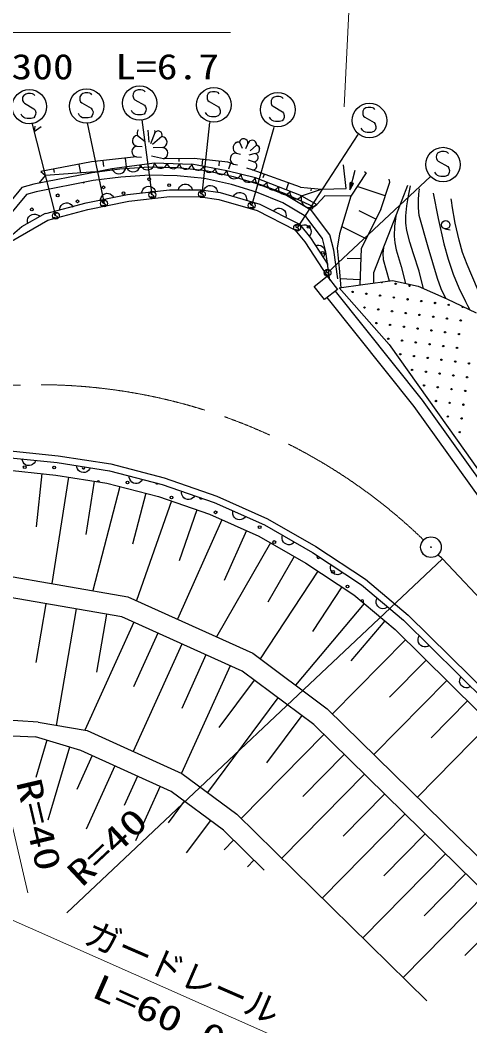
# Model space of a CAD drawing. Units: millimetres, scale not verified. Extents: x 40000 to 680000, y 20000 to 380000.
# Drawn here: x 156514 to 188959, y 240874 to 313423 of the extents above; entities that cross this region are included whole.
import ezdxf
from ezdxf.enums import TextEntityAlignment as Align

# ---------------------------------------------------------------- set-up
doc = ezdxf.new("R2010")
doc.units = ezdxf.units.MM
doc.header["$LTSCALE"] = 1000
doc.linetypes.add('CHAIN', pattern=[18.5, 12, -1.5, 3.5, -1.5])
for name, color, linetype, lineweight in [('M-BGD', 7, 'Continuous', 25), ('M-BGD-HTXT', 7, 'Continuous', 13), ('M-BMK', 2, 'CHAIN', 13), ('M-STR-STRC', 7, 'Continuous', 25)]:
    doc.layers.add(name, color=color, linetype=linetype, lineweight=lineweight)
doc.layers.add('M-BMK-SRVR', color=7, linetype='Continuous')
doc.styles.add('ＭＳ ゴシック', font='')
doc.styles.get('ＭＳ ゴシック').set_extended_font_data('MS Gothic')

# ---------------------------------------------------------------- blocks, each defined once
blk = doc.blocks.new('BUHIN3')
at = {"color": 7, "linetype": 'Continuous', "lineweight": 25}
blk.add_lwpolyline([(-624, 641), (-718, 602), (-791, 529), (-860, 415), (-926, 233), (-941, 65), (-901, -96), (-799, -220), (-667, -275), (-576, -301), (-442, -297), (-347, -239), (257, 265), (388, 297), (552, 290), (689, 227), (785, 145), (861, 24), (847, -177), (748, -447), (688, -558), (594, -650), (471, -712), (306, -745)], dxfattribs=at)
blk.add_circle((0, 0), 1244, dxfattribs=at)
blk = doc.blocks.new('BUHIN21')
at = {"color": 7, "linetype": 'Continuous', "lineweight": 25}
blk.add_line((262, -158), (468, 182), dxfattribs=at)
blk.add_circle((0, 0), 306, dxfattribs=at)
blk = doc.blocks.new('BUHIN24')
at = {"color": 7, "linetype": 'Continuous', "lineweight": 25}
blk.add_lwpolyline([(-296, -335), (-197, -378), (-96, -395), (36, -395), (141, -357), (236, -300), (327, -197), (372, -96), (397, 14), (381, 144), (349, 240), (296, 335)], dxfattribs=at)
blk = doc.blocks.new('BUHIN25')
at = {"color": 7, "linetype": 'Continuous', "lineweight": 25}
blk.add_lwpolyline([(-297, -438), (-174, -474), (-53, -479), (101, -459), (219, -398), (322, -318), (414, -182), (451, -57), (464, 75), (426, 226), (374, 335), (297, 438)], dxfattribs=at)
blk = doc.blocks.new('BUHIN26')
at = {"color": 7, "linetype": 'Continuous', "lineweight": 25}
blk.add_lwpolyline([(-220, -367), (-119, -390), (-21, -389), (103, -366), (195, -311), (274, -241), (343, -128), (367, -25), (371, 82), (333, 202), (287, 287), (220, 367)], dxfattribs=at)
blk = doc.blocks.new('BUHIN27')
at = {"color": 7, "linetype": 'Continuous', "lineweight": 25}
blk.add_lwpolyline([(-168, -416), (-59, -423), (42, -406), (166, -362), (253, -291), (323, -205), (375, -76), (384, 34), (371, 146), (312, 264), (250, 344), (168, 416)], dxfattribs=at)
blk = doc.blocks.new('BUHIN28')
at = {"color": 7, "linetype": 'Continuous', "lineweight": 25}
blk.add_lwpolyline([(-112, -507), (13, -494), (125, -455), (259, -381), (344, -283), (408, -172), (443, -15), (431, 112), (395, 237), (305, 360), (219, 440), (112, 507)], dxfattribs=at)
blk = doc.blocks.new('BUHIN31')
at = {"color": 7, "linetype": 'Continuous', "lineweight": 25}
blk.add_lwpolyline([(-132, 120), (-151, 111), (-165, 96), (-177, 72), (-188, 35), (-189, 1), (-179, -30), (-157, -54), (-130, -63), (-111, -67), (-84, -65), (-66, -52), (48, 56), (74, 64), (107, 65), (135, 54), (155, 39), (172, 16), (171, -25), (155, -80), (144, -103), (127, -122), (103, -136), (70, -145)], dxfattribs=at)
blk.add_circle((0, 0), 249, dxfattribs=at)
blk = doc.blocks.new('BUHIN67')
at = {"color": 7, "linetype": 'Continuous', "lineweight": 25}
blk.add_lwpolyline([(-60, -496), (-169, -443), (-259, -372), (-357, -264), (-403, -148), (-424, -27), (-405, 127), (-356, 240), (-284, 342), (-163, 425), (-59, 473), (60, 496)], dxfattribs=at)
blk = doc.blocks.new('BUHIN81')
at = {"color": 7, "linetype": 'Continuous', "lineweight": 25}
blk.add_lwpolyline([(452, 214), (465, 93), (452, -21), (414, -161), (340, -262), (249, -344), (109, -411), (-13, -429), (-138, -422), (-273, -364), (-369, -302), (-452, -214)], dxfattribs=at)
blk = doc.blocks.new('BUHIN132')
at = {"color": 3, "linetype": 'Continuous', "lineweight": 25}
for radius in [746, 22.5]:
    blk.add_circle((0, 0), radius, dxfattribs=at)

msp = doc.modelspace()

# ---------------------------------------------------------------- linework, layer by layer
at = {"layer": 'M-BGD'}
for p, q in [((165718, 305481), (165804, 304631)), ((164982, 305099), (165543, 304661)), ((166224, 305290), (165922, 304492)), ((166738, 305027), (166054, 304445)), ((164941, 304326), (165329, 304304)), ((166796, 304228), (166113, 304207)), ((172333, 304629), (172541, 304177)), ((172333, 304629), (172436, 304405)), ((172949, 304520), (172774, 304136)), ((172949, 304520), (172858, 304320)), ((173564, 304411), (173104, 303993)), ((173564, 304411), (173354, 304220)), ((164900, 303553), (161666, 303190)), ((162474, 303281), (162520, 302871)), ((164091, 303462), (164160, 302849)), ((164900, 303553), (165274, 303535)), ((166854, 303429), (165988, 303605)), ((169060, 303445), (166854, 303429)), ((167957, 303437), (167958, 303217)), ((171487, 303177), (169060, 303445)), ((169667, 303378), (169615, 302906)), ((172123, 303828), (172401, 303749)), ((173355, 303212), (172988, 303317)), ((173459, 303811), (173022, 303693)), ((161666, 303190), (158008, 302497)), ((158923, 302671), (158968, 302429)), ((160752, 303017), (160868, 302402)), ((163713, 302669), (161704, 302416)), ((161926, 302477), (163135, 302711)), ((163135, 302711), (166220, 303127)), ((165829, 302814), (163713, 302669)), ((167869, 302761), (165829, 302814)), ((166220, 303127), (168910, 303040)), ((169915, 302561), (167869, 302761)), ((171432, 302561), (168910, 303040)), ((171900, 302114), (169915, 302561)), ((170880, 303244), (170843, 302904)), ((173487, 302047), (171432, 302561)), ((171914, 303027), (171487, 303177)), ((171700, 303102), (171550, 302675)), ((171914, 303027), (172200, 302982)), ((173250, 302613), (172858, 302734)), ((176749, 301384), (173250, 302613)), ((180038, 301282), (179850, 302986)), ((180664, 302567), (180308, 301187)), ((161704, 302416), (157515, 301590)), ((161794, 301853), (157667, 301041)), ((157885, 301664), (158351, 302222)), ((158008, 302497), (158351, 302222)), ((161926, 302477), (158351, 302222)), ((163768, 302102), (161794, 301853)), ((165841, 302244), (163768, 302102)), ((167833, 302192), (165841, 302244)), ((169824, 301997), (167833, 302192)), ((171755, 301562), (169824, 301997)), ((173759, 301556), (171900, 302114)), ((176818, 300746), (173487, 302047)), ((174125, 302305), (174031, 302038)), ((181466, 302415), (180376, 300723)), ((181359, 302509), (181466, 302415)), ((183184, 301723), (183136, 301949)), ((156643, 301348), (152430, 296261)), ((157515, 301590), (156643, 301348)), ((164272, 300854), (167285, 301189)), ((167285, 301189), (169575, 301171)), ((169575, 301171), (170955, 300982)), ((173571, 301017), (171755, 301562)), ((173323, 301758), (175566, 300945)), ((175733, 300765), (173759, 301556)), ((175874, 301691), (175696, 301184)), ((176749, 301384), (178265, 301228)), ((176818, 300746), (178265, 301228)), ((177507, 301306), (177486, 301101)), ((178265, 301228), (180038, 301282)), ((182855, 300745), (180829, 301426)), ((182527, 299767), (183184, 301723)), ((183671, 299402), (184481, 301524)), ((156968, 300847), (153065, 296134)), ((157667, 301041), (156968, 300847)), ((161286, 300250), (164272, 300854)), ((161400, 299763), (164349, 300360)), ((164349, 300360), (167311, 300689)), ((167311, 300689), (169538, 300672)), ((169538, 300672), (170851, 300492)), ((170851, 300492), (173620, 299692)), ((170955, 300982), (173805, 300159)), ((175477, 300253), (173571, 301017)), ((175566, 300945), (177652, 299970)), ((177523, 299682), (175733, 300765)), ((176818, 300746), (177911, 300133)), ((178485, 300748), (177911, 300133)), ((180376, 300723), (178485, 300748)), ((180376, 300723), (179548, 298008)), ((158374, 299469), (161286, 300250)), ((158503, 298986), (161400, 299763)), ((173620, 299692), (176338, 298299)), ((173805, 300159), (176658, 298697)), ((177134, 299251), (175477, 300253)), ((177575, 299787), (177194, 299881)), ((178850, 297923), (177523, 299682)), ((177652, 299970), (177575, 299787)), ((177652, 299970), (177911, 300133)), ((182176, 299061), (180974, 299658)), ((182527, 299767), (181126, 296945)), ((155886, 297483), (158503, 298986)), ((156635, 298529), (158342, 299490)), ((178328, 297669), (177134, 299251)), ((182034, 295228), (183671, 299402)), ((155120, 297242), (156635, 298529)), ((176338, 298299), (177057, 297421)), ((176658, 298697), (177461, 297716)), ((181476, 297651), (179707, 298529)), ((177461, 297716), (178706, 295802)), ((178578, 296717), (178328, 297669)), ((179138, 296829), (178850, 297923)), ((179548, 298008), (179391, 296975)), ((179548, 298008), (179391, 296975)), ((177057, 297421), (178667, 294943)), ((179428, 294750), (179138, 296829)), ((179391, 296975), (179536, 295537)), ((181126, 296945), (181009, 294325)), ((178863, 294671), (178578, 296717)), ((181092, 296194), (180114, 296238)), ((179536, 295537), (179641, 294121)), ((177725, 294207), (178667, 294943)), ((178667, 294943), (179406, 293998)), ((181025, 294691), (179594, 294755)), ((181236, 294359), (183373, 294640)), ((182040, 294465), (182034, 295228)), ((183373, 294640), (185222, 294222)), ((178464, 293262), (177725, 294207)), ((179406, 293998), (178464, 293262)), ((185535, 286002), (179256, 293880)), ((179532, 294105), (181236, 294359)), ((179532, 294105), (183125, 290026)), ((185222, 294222), (187296, 293308)), ((184937, 285550), (178670, 293412)), ((187296, 293308), (189411, 292317)), ((183125, 290026), (188688, 282199)), ((195814, 271633), (185535, 286002)), ((195214, 271183), (184937, 285550)), ((155124, 282428), (159261, 281999)), ((155096, 281928), (159196, 281503)), ((159196, 281503), (162965, 280915)), ((159261, 281999), (163067, 281405)), ((188688, 282199), (191208, 278626)), ((155048, 281028), (159081, 280610)), ((162965, 280915), (166771, 279923)), ((163067, 281405), (166916, 280401)), ((158072, 280715), (157674, 276875)), ((160006, 280466), (158806, 272773)), ((159081, 280610), (162781, 280033)), ((161856, 280177), (161254, 276317)), ((166916, 280401), (170696, 279082)), ((163713, 279790), (161752, 272268)), ((162781, 280033), (166508, 279061)), ((166771, 279923), (170512, 278617)), ((165577, 279304), (164617, 275622)), ((167426, 278740), (164915, 271549)), ((166508, 279061), (170180, 277779)), ((170512, 278617), (174136, 277005)), ((170696, 279082), (174363, 277452)), ((169262, 278100), (167978, 274422)), ((171067, 277385), (167876, 270208)), ((170180, 277779), (173728, 276202)), ((174363, 277452), (177856, 275447)), ((172841, 276596), (171243, 273001)), ((174136, 277005), (177594, 275021)), ((174577, 275715), (170686, 268935)), ((173728, 276202), (177122, 274254)), ((177594, 275021), (181131, 272689)), ((177856, 275447), (181431, 273090)), ((176273, 274741), (174375, 271433)), ((177122, 274254), (180591, 271966)), ((177989, 273682), (173822, 267361)), ((154873, 273449), (164291, 271832)), ((181431, 273090), (184503, 270501)), ((179724, 272538), (177608, 269329)), ((181131, 272689), (184166, 270131)), ((163847, 270386), (155098, 271888)), ((164291, 271832), (173293, 267755)), ((181333, 271341), (176378, 265460)), ((180591, 271966), (183560, 269465)), ((158379, 271325), (157650, 267081)), ((160566, 270949), (159125, 262551)), ((164715, 269993), (161192, 262213)), ((162754, 270574), (162034, 266383)), ((172527, 266455), (163847, 270386)), ((182818, 270091), (180378, 267195)), ((184166, 270131), (190165, 264224)), ((184503, 270501), (190515, 264581)), ((166451, 269207), (164698, 265335)), ((183560, 269465), (189533, 263583)), ((184306, 268730), (179045, 263387)), ((168187, 268420), (164680, 260678)), ((173293, 267755), (178671, 263754)), ((169923, 267634), (168170, 263763)), ((185800, 267260), (183170, 264589)), ((171659, 266848), (168152, 259105)), ((177694, 262612), (172527, 266455)), ((173388, 265814), (170852, 262404)), ((187293, 265789), (182036, 260450)), ((175110, 264533), (170038, 257713)), ((188786, 264318), (186159, 261650)), ((178671, 263754), (194972, 247747)), ((157806, 262784), (152729, 263095)), ((157806, 262784), (161347, 262187)), ((176833, 263252), (174296, 259842)), ((190417, 262719), (185181, 257362)), ((152727, 261940), (157616, 261715)), ((161347, 262187), (168188, 259089)), ((195223, 245399), (177694, 262612)), ((160905, 260741), (157616, 261715)), ((158438, 261472), (157645, 258795)), ((178424, 261895), (172469, 255830)), ((160083, 260984), (158524, 255721)), ((167422, 257789), (160905, 260741)), ((179885, 260460), (176907, 257428)), ((161720, 260372), (160614, 257930)), ((163349, 259634), (161281, 255067)), ((168188, 259089), (172154, 256139)), ((181346, 259026), (175390, 252961)), ((164978, 258896), (164016, 256771)), ((166607, 258158), (164826, 254225)), ((171176, 254997), (167422, 257789)), ((182806, 257591), (179829, 254559)), ((168360, 257091), (167189, 255517)), ((172154, 256139), (185847, 242692)), ((184267, 256157), (178312, 250092)), ((170238, 255695), (168496, 253354)), ((174119, 252107), (171176, 254997)), ((185728, 254723), (182750, 251690)), ((171912, 254274), (171222, 253572)), ((187189, 253288), (181233, 247223)), ((173383, 252830), (172917, 252355)), ((188649, 251854), (185672, 248821)), ((190110, 250419), (184155, 244355)), ((191571, 248985), (188593, 245952))]:
    msp.add_line(p, q, dxfattribs=at)
for points in [[(165282, 300967), (165309, 301085), (165358, 301189), (165440, 301309), (165543, 301380), (165655, 301428), (165810, 301445), (165930, 301424), (166046, 301376), (166155, 301277), (166226, 301187), (166276, 301077)], [(167930, 301184), (167971, 301299), (168032, 301396), (168128, 301505), (168238, 301564), (168356, 301598), (168511, 301597), (168628, 301561), (168737, 301500), (168834, 301390), (168893, 301292), (168930, 301176)], [(169769, 301145), (169824, 301253), (169897, 301342), (170006, 301438), (170123, 301482), (170244, 301501), (170398, 301480), (170510, 301429), (170611, 301355), (170692, 301233), (170738, 301128), (170760, 301009)], [(180320, 301237), (180327, 301686), (180532, 301633), (180321, 301238)], [(180406, 301569), (180384, 301483), (180394, 301572), (180418, 301565), (180384, 301483)], [(185623, 294045), (185294, 295305), (184903, 296563), (184630, 297400), (184420, 298241), (184348, 298768), (184337, 299307), (184401, 300029), (184525, 300754), (184598, 301103), (184676, 301463)], [(187213, 293345), (186892, 294048), (186623, 294785), (185938, 297042), (185308, 299323), (185252, 299894), (185257, 300469), (185284, 300859), (185320, 301259)], [(171899, 300709), (171970, 300809), (172054, 300886), (172176, 300965), (172298, 300992), (172421, 300993), (172570, 300950), (172673, 300884), (172762, 300796), (172825, 300663), (172856, 300553), (172860, 300432)], [(176818, 300746), (176788, 300598), (176794, 300454), (176833, 300274), (176917, 300141), (177022, 300028), (177191, 299933), (177343, 299902), (177500, 299900), (177674, 299960), (177797, 300031), (177911, 300133)], [(186307, 300948), (186666, 299112), (187084, 297282), (187392, 296184), (187758, 295105), (188171, 294110), (188643, 293131), (188792, 292837), (188946, 292535)], [(193299, 287204), (193021, 287878), (192685, 288533), (191483, 290409), (190336, 292312), (189516, 294045), (188751, 295804), (188435, 296665), (188174, 297553), (187903, 298779), (187688, 300032), (187649, 300279), (187609, 300537)], [(174787, 299656), (174875, 299740), (174973, 299800), (175107, 299854), (175233, 299857), (175353, 299835), (175491, 299764), (175580, 299679), (175650, 299576), (175687, 299433), (175696, 299319), (175677, 299200)], [(157064, 298761), (157045, 298882), (157051, 298996), (157083, 299138), (157151, 299243), (157238, 299330), (157374, 299403), (157494, 299428), (157619, 299428), (157757, 299378), (157856, 299320), (157944, 299237)], [(183627, 299288), (183530, 298555), (183494, 297827), (183536, 297346), (183639, 296862), (184011, 295652), (184325, 294425)], [(176743, 298593), (176857, 298635), (176971, 298651), (177116, 298647), (177232, 298600), (177334, 298531), (177432, 298411), (177479, 298298), (177503, 298175), (177479, 298030), (177442, 297922), (177377, 297820)], [(177820, 297150), (177939, 297178), (178053, 297179), (178197, 297158), (178307, 297097), (178399, 297016), (178482, 296886), (178515, 296768), (178524, 296642), (178483, 296501), (178433, 296398), (178355, 296305)], [(182733, 297010), (182682, 296581), (182693, 296159), (182912, 295385), (183130, 294608)], [(157644, 281664), (157592, 281554), (157522, 281463), (157417, 281363), (157301, 281315), (157180, 281292), (157026, 281308), (156913, 281355), (156810, 281426), (156724, 281546), (156675, 281649), (156649, 281767)], [(161575, 281132), (161517, 281024), (161443, 280937), (161332, 280843), (161214, 280801), (161093, 280784), (160940, 280808), (160829, 280861), (160730, 280937), (160650, 281061), (160606, 281166), (160587, 281286)], [(165351, 280293), (165284, 280191), (165201, 280112), (165081, 280030), (164960, 279999), (164837, 279995), (164687, 280034), (164582, 280098), (164491, 280184), (164425, 280315), (164391, 280424), (164384, 280545)], [(169113, 279105), (169037, 279009), (168949, 278937), (168823, 278865), (168699, 278844), (168577, 278850), (168430, 278901), (168331, 278973), (168247, 279066), (168191, 279202), (168167, 279313), (168169, 279434)], [(172781, 277608), (172697, 277519), (172603, 277454), (172471, 277392), (172347, 277382), (172225, 277398), (172083, 277461), (171990, 277541), (171914, 277640), (171870, 277780), (171854, 277894), (171867, 278014)], [(176299, 275764), (176207, 275684), (176106, 275629), (175969, 275581), (175844, 275584), (175724, 275612), (175590, 275689), (175505, 275778), (175440, 275885), (175410, 276029), (175407, 276143), (175431, 276262)], [(179780, 273580), (179683, 273506), (179579, 273457), (179440, 273418), (179315, 273428), (179197, 273464), (179068, 273549), (178989, 273643), (178930, 273753), (178909, 273899), (178913, 274013), (178945, 274130)], [(183031, 271088), (182926, 271026), (182818, 270990), (182674, 270967), (182551, 270992), (182439, 271041), (182320, 271141), (182253, 271243), (182208, 271360), (182204, 271507), (182221, 271620), (182266, 271732)]]:
    msp.add_lwpolyline(points, dxfattribs=at)
for points in [[(180308, 301187), (180554, 301640), (180312, 301703)], [(180333, 301286), (180340, 301663), (180510, 301619)], [(180346, 301335), (180354, 301640), (180487, 301606)], [(180359, 301385), (180367, 301617), (180464, 301592)], [(180371, 301433), (180381, 301594), (180441, 301579)]]:
    msp.add_lwpolyline(points, close=True, dxfattribs=at)
for centre, radius in [((165831, 301941), 99.5), ((162527, 301361), 99.5), ((167268, 301512), 99.5), ((159224, 300781), 99.5), ((160661, 300352), 99.5), ((163965, 300932), 99.5), ((157358, 299772), 99.5), ((177330, 298512), 99.5), ((178339, 296645), 99.5), ((180498, 293814), 49.8), ((183604, 294407), 49.8), ((181489, 293681), 49.8), ((182481, 293549), 49.8), ((183472, 293416), 49.8), ((184463, 293284), 49.8), ((185454, 293151), 49.8), ((181357, 292690), 49.8), ((182348, 292558), 49.8), ((183339, 292425), 49.8), ((186445, 293019), 49.8), ((187436, 292886), 49.8), ((184330, 292293), 49.8), ((185322, 292160), 49.8), ((186313, 292028), 49.8), ((187304, 291895), 49.8), ((188295, 291763), 49.8), ((182216, 291566), 49.8), ((183207, 291434), 49.8), ((184198, 291301), 49.8), ((185189, 291169), 49.8), ((186180, 291037), 49.8), ((187172, 290904), 49.8), ((183074, 290443), 49.8), ((184066, 290310), 49.8), ((185057, 290178), 49.8), ((188163, 290772), 49.8), ((186048, 290045), 49.8), ((187039, 289913), 49.8), ((188030, 289780), 49.8), ((183933, 289319), 49.8), ((184924, 289187), 49.8), ((185915, 289054), 49.8), ((186907, 288922), 49.8), ((187898, 288789), 49.8), ((184792, 288195), 49.8), ((185783, 288063), 49.8), ((188889, 288657), 49.8), ((186774, 287931), 49.8), ((187765, 287798), 49.8), ((188757, 287666), 49.8), ((185651, 287072), 49.8), ((186642, 286939), 49.8), ((187633, 286807), 49.8), ((188624, 286674), 49.8), ((186509, 285948), 49.8), ((187500, 285816), 49.8), ((188492, 285683), 49.8), ((187368, 284825), 49.8), ((188359, 284692), 49.8), ((188227, 283701), 49.8), ((156846, 281169), 99.5), ((158967, 281158), 99.5), ((164265, 280071), 99.5), ((167441, 278994), 99.5), ((170618, 277918), 99.5), ((173794, 276841), 99.5), ((174850, 275775), 99.5), ((179082, 273632), 99.5), ((180137, 272566), 99.5)]:
    msp.add_circle(centre, radius, dxfattribs=at)
for centre, radius, start, end in [((165393, 305251), 438, 144.46252, 200.27393), ((166472, 305141), 289, 336.86377, 148.96399), ((165959, 305403), 289, 336.86377, 11.89441), ((165000, 304711), 389, 92.74426, 261.20288), ((166713, 304624), 404, 281.86914, 86.42407), ((172637, 304553), 313, 353.90808, 166.00842), ((172637, 304553), 313, 103.97949, 166.00842), ((172637, 304553), 313, 353.90808, 29.72864), ((173253, 304444), 313, 353.90808, 166.00842), ((164960, 303937), 389, 92.74426, 261.20288), ((166771, 303824), 404, 281.86914, 86.42407), ((172296, 304211), 420, 84.88428, 245.76782), ((172296, 304211), 420, 84.88428, 127.86804), ((173253, 304444), 313, 136.6748, 166.00842), ((173491, 304115), 305, 264.04578, 76.14612), ((173491, 304115), 305, 3.08716, 76.14612), ((173253, 304444), 313, 353.90808, 357.03333), ((172086, 303410), 420, 84.88428, 245.76782), ((173386, 303515), 305, 264.04578, 76.14612), ((173282, 302916), 305, 264.04578, 76.14612), ((161090, 301790), 99.5, 239.49583, 322.75905), ((168706, 301084), 99.5, 71.0072, 108.09178), ((182613, 294540), 49.8, 187.7587, 7.23864), ((184595, 294275), 49.8, 97.75016, 58.22894), ((188428, 292754), 49.8, 129.39794, 0.37446), ((161088, 281148), 99.5, 134.63794, 27.62691), ((162143, 280082), 99.5, 21.14356, 141.12081), ((166386, 280060), 99.5, 186.69229, 324.08337), ((169563, 278984), 99.5, 180.56886, 320.93703), ((178026, 274698), 99.5, 128.21068, 344.9951), ((157863, 247124), 40000, 43.29224, 43.92255), ((181192, 271500), 99.5, 302.08077, 157.68817)]:
    msp.add_arc(centre, radius, start, end, dxfattribs=at)
at = {"layer": 'M-BGD-HTXT'}
for p, q in [((179897, 307178), (181065, 331394)), ((152493, 312532), (171681, 312532)), ((148744, 286070), (157077, 250483)), ((186978, 274552), (159888, 249032)), ((139389, 255830), (193016, 232094))]:
    msp.add_line(p, q, dxfattribs=at)
at = {"layer": 'M-BMK'}
msp.add_line((186978, 274552), (193357, 267781), dxfattribs=at)
msp.add_arc((157863, 247124), 40000, 46.07117, 103.1781, dxfattribs=at)
at = {"layer": 'M-STR-STRC'}
for p, q in [((166050, 300824), (165313, 306222)), ((159094, 299313), (157395, 306005)), ((157565, 305770), (157519, 305382)), ((157519, 305382), (158042, 305753)), ((161354, 306005), (162566, 300197)), ((170185, 306048), (169624, 300865)), ((173225, 300055), (174840, 305700)), ((180887, 305178), (176500, 298448)), ((178691, 295198), (186107, 302133))]:
    msp.add_line(p, q, dxfattribs=at)

# ---------------------------------------------------------------- block references
at = {"layer": 'M-BGD', "rotation": 290.11846}
for name, p in [('BUHIN28', (165706, 303057)), ('BUHIN27', (166668, 303112)), ('BUHIN27', (167565, 303083)), ('BUHIN27', (168461, 303055)), ('BUHIN26', (169330, 302960)), ('BUHIN28', (163649, 302780)), ('BUHIN28', (164677, 302919)), ('BUHIN26', (170171, 302801)), ('BUHIN26', (171012, 302641)), ('BUHIN25', (171946, 302432)), ('BUHIN25', (172974, 302175)), ('BUHIN24', (173904, 301884)), ('BUHIN24', (174736, 301559)), ('BUHIN31', (166050, 300824)), ('BUHIN31', (169624, 300865)), ('BUHIN24', (175569, 301234)), ('BUHIN24', (176402, 300909)), ('BUHIN67', (159848, 299816)), ('BUHIN67', (162797, 300508)), ('BUHIN31', (162566, 300197)), ('BUHIN31', (173225, 300055)), ('BUHIN31', (159094, 299313)), ('BUHIN21', (187212, 298667)), ('BUHIN31', (176500, 298448)), ('BUHIN31', (178691, 295198)), ('BUHIN81', (185666, 268655)), ('BUHIN81', (188665, 265701))]:
    msp.add_blockref(name, p, dxfattribs=at)
at = {"layer": 'M-BMK-SRVR', "rotation": 290.11846}
msp.add_blockref('BUHIN132', (186149, 275406), dxfattribs=at)
at = {"layer": 'M-STR-STRC', "rotation": 290.11846}
for p in [(157178, 307180), (161310, 307223), (165139, 307441), (170490, 307310), (175101, 306962), (181714, 306179), (187021, 303003)]:
    msp.add_blockref('BUHIN3', p, dxfattribs=at)

# ---------------------------------------------------------------- texts
at = {"layer": 'M-BGD-HTXT', "style": 'ＭＳ ゴシック', "width": 1.2}
msp.add_text('φ300\u3000L=6.7', height=1833, dxfattribs=at).set_placement((153616, 308600), align=Align.BOTTOM_LEFT)
at = {"layer": 'M-BGD-HTXT', "style": 'ＭＳ ゴシック', "width": 1.35}
for s, rotation, p in [('R=40', 283.2, (155680, 258335)), ('R=40', 43.3, (161350, 250414)), ('L=60.0', 336.2, (161348, 242501))]:
    msp.add_text(s, height=1833, rotation=rotation, dxfattribs=at).set_placement(p, align=Align.BOTTOM_LEFT)
at = {"layer": 'M-BGD-HTXT', "style": 'ＭＳ ゴシック'}
msp.add_text('ガードレール', height=1833, rotation=336.5, dxfattribs=at).set_placement((160793, 246383), align=Align.BOTTOM_LEFT)

doc.saveas('drawing.dxf')
